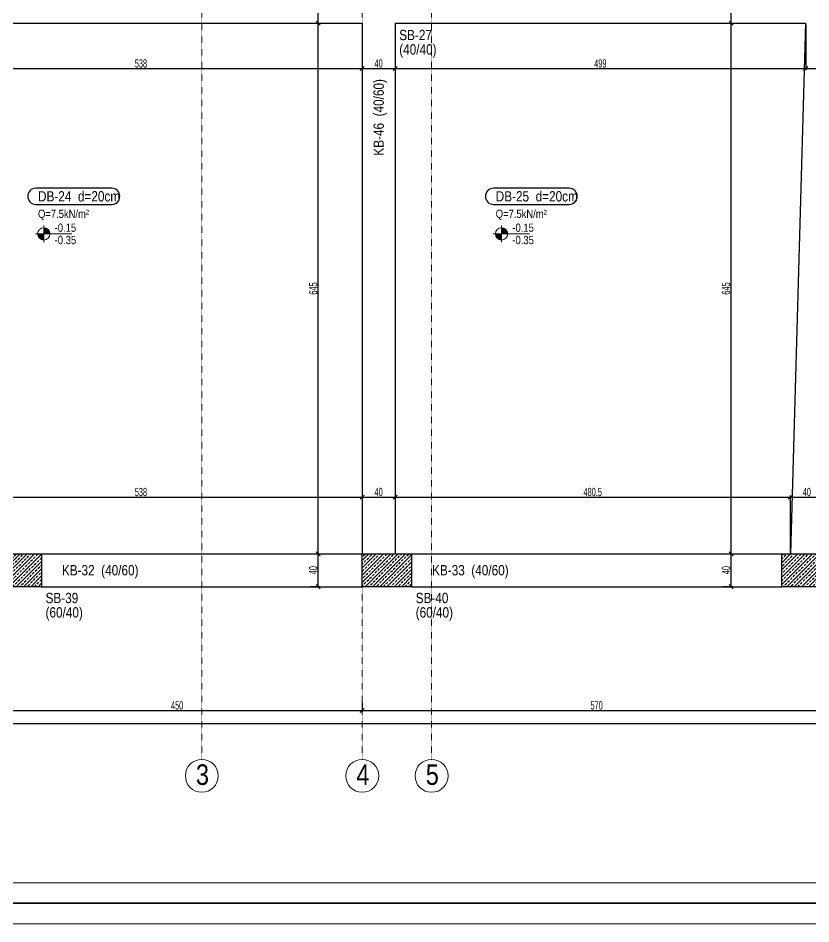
# Model space of a CAD drawing. Header units: millimetres. Extents: x -267 to 94375, y 6431 to 10838.
# Drawn here: x 58283 to 59247, y 6532 to 7633 of the extents above; entities that cross this region are included whole.
import ezdxf

# ---------------------------------------------------------------- set-up
doc = ezdxf.new("R2010")
doc.units = ezdxf.units.MM
doc.header["$LTSCALE"] = 0.0001
doc.linetypes.add('DASHED', pattern=[19.05, 12.7, -6.35])
for name, color, linetype, lineweight in [('AKS BALONU (BEYKENT)', 7, 'Continuous', 20), ('AKS CIZGISI (BEYKENT)', 252, 'DASHED', 20), ('AKS NO (BEYKENT)', 3, 'Continuous', 20), ('AKS OLCU (BEYKENT)', 200, 'Continuous', 20), ('DOSEME ISMI (BEYKENT)', 9, 'Continuous', 20), ('DOSEME PAFTA (BEYKENT)', 3, 'Continuous', 20), ('KIRIS (BEYKENT)', 2, 'Continuous', 30), ('KIRIS ISMI (BEYKENT)', 40, 'Continuous', 20), ('KOLON (BEYKENT)', 3, 'Continuous', 30), ('KOLON ISMI (BEYKENT)', 91, 'Continuous', 20), ('KOT CIZGI (BEYKENT)', 120, 'Continuous', 20), ('KOT YAZI (BEYKENT)', 7, 'Continuous', 20), ('OLCU (BEYKENT)', 14, 'Continuous', 20), ('SHEETSUMMARY-50', 152, 'Continuous', 20), ('SheetView', 40, 'Continuous', 20), ('SheetViewOut', 231, 'Continuous', 20), ('TARAMA (BEYKENT)', 252, 'Continuous', 25), ('YAZI (BEYKENT)', 140, 'Continuous', 20)]:
    doc.layers.add(name, color=color, linetype=linetype, lineweight=lineweight)
doc.styles.add('DSMOLC-50', font='bahnschrift light condensed', dxfattribs={"width": 0.75, "height": 10})
doc.styles.add('KOT (BEYKENT)', font='')
doc.styles.add('YAZI (BEYKENT)', font='')
doc.styles.get('KOT (BEYKENT)').set_extended_font_data('Bahnschrift Light Condensed')
doc.styles.get('YAZI (BEYKENT)').set_extended_font_data('Bahnschrift Light Condensed')
doc.dimstyles.new('DSMOLC-50', dxfattribs={"dimtxt": 10, "dimasz": 5, "dimexe": 2, "dimexo": 2, "dimgap": 1, "dimtad": 1, "dimdec": 1, "dimrnd": 0.5, "dimzin": 12, "dimdsep": 46, "dimtxsty": 'DSMOLC-50', "dimblk": 'OBLIQUE', "dimblk1": 'OBLIQUE', "dimblk2": 'OBLIQUE', "dimcen": 0, "dimclrt": 7, "dimadec": 0, "dimazin": 0, "dimtfac": 1, "dimtdec": 4, "dimtix": 1, "dimtmove": 2, "dimatfit": 3, "dimfxl": 1, "dimtzin": 0, "dimarcsym": 0})
pattern_1 = [(45, (56234.0714, 6088.7264), (-4.419417, 4.419417), []), (45, (56238.491, 6088.7264), (-4.419417, 4.419417), [3.125, -1.5625])]

# ---------------------------------------------------------------- blocks, each defined once
blk = doc.blocks.new('_Oblique')
at = {"color": 0, "linetype": 'ByBlock', "lineweight": -2}
blk.add_line((-0.5, -0.5), (0.5, 0.5), dxfattribs=at)
blk = doc.blocks.new('*D1029')
at = {"layer": 'AKS OLCU (BEYKENT)', "color": 0, "lineweight": -2, "transparency": 16777216}
for p, q in [((58251, 6801.3), (58251, 6789.3)), ((58701, 6801.3), (58701, 6789.3)), ((58251, 6791.3), (58701, 6791.3))]:
    blk.add_line(p, q, dxfattribs=at)
at = {"layer": 'DEFPOINTS', "color": 0, "lineweight": -3, "transparency": 16777216}
for p in [(58251, 6803.3), (58701, 6803.3), (58701, 6791.3)]:
    blk.add_point(p, dxfattribs=at)
at = {"layer": 'AKS OLCU (BEYKENT)', "color": 0, "lineweight": -2, "transparency": 16777216, "xscale": 5, "yscale": 5, "zscale": 5, "rotation": 180}
blk.add_blockref('_Oblique', (58251, 6791.3), dxfattribs=at)
at = {"layer": 'AKS OLCU (BEYKENT)', "color": 0, "lineweight": -2, "transparency": 16777216, "xscale": 5, "yscale": 5, "zscale": 5}
blk.add_blockref('_Oblique', (58701, 6791.3), dxfattribs=at)
at = {"layer": 'AKS OLCU (BEYKENT)', "color": 7, "transparency": 16777216, "insert": (58476, 6797.4), "char_height": 10, "attachment_point": 5, "style": 'DSMOLC-50'}
blk.add_mtext('450', dxfattribs=at)
blk = doc.blocks.new('*D1030')
at = {"layer": 'AKS OLCU (BEYKENT)', "color": 0, "lineweight": -2, "transparency": 16777216}
for p, q in [((58701, 6801.3), (58701, 6789.3)), ((59271, 6801.3), (59271, 6789.3)), ((58701, 6791.3), (59271, 6791.3))]:
    blk.add_line(p, q, dxfattribs=at)
at = {"layer": 'DEFPOINTS', "color": 0, "lineweight": -3, "transparency": 16777216}
for p in [(58701, 6803.3), (59271, 6803.3), (59271, 6791.3)]:
    blk.add_point(p, dxfattribs=at)
at = {"layer": 'AKS OLCU (BEYKENT)', "color": 0, "lineweight": -2, "transparency": 16777216, "xscale": 5, "yscale": 5, "zscale": 5, "rotation": 180}
blk.add_blockref('_Oblique', (58701, 6791.3), dxfattribs=at)
at = {"layer": 'AKS OLCU (BEYKENT)', "color": 0, "lineweight": -2, "transparency": 16777216, "xscale": 5, "yscale": 5, "zscale": 5}
blk.add_blockref('_Oblique', (59271, 6791.3), dxfattribs=at)
at = {"layer": 'AKS OLCU (BEYKENT)', "color": 7, "transparency": 16777216, "insert": (58986, 6797.4), "char_height": 10, "attachment_point": 5, "style": 'DSMOLC-50'}
blk.add_mtext('570', dxfattribs=at)
blk = doc.blocks.new('*D1002')
at = {"layer": 'AKS OLCU (BEYKENT)', "color": 0, "lineweight": -2, "transparency": 16777216}
for p, q in [((57886, 6801.3), (57886, 6773.3)), ((64256, 6801.3), (64256, 6773.3)), ((57886, 6775.3), (64256, 6775.3))]:
    blk.add_line(p, q, dxfattribs=at)
at = {"layer": 'DEFPOINTS', "color": 0, "lineweight": -3, "transparency": 16777216}
for p in [(57886, 6803.3), (64256, 6803.3), (64256, 6775.3)]:
    blk.add_point(p, dxfattribs=at)
at = {"layer": 'AKS OLCU (BEYKENT)', "color": 0, "lineweight": -2, "transparency": 16777216, "xscale": 5, "yscale": 5, "zscale": 5, "rotation": 180}
blk.add_blockref('_Oblique', (57886, 6775.3), dxfattribs=at)
at = {"layer": 'AKS OLCU (BEYKENT)', "color": 0, "lineweight": -2, "transparency": 16777216, "xscale": 5, "yscale": 5, "zscale": 5}
blk.add_blockref('_Oblique', (64256, 6775.3), dxfattribs=at)
at = {"layer": 'AKS OLCU (BEYKENT)', "color": 7, "transparency": 16777216, "insert": (61071, 6781.4), "char_height": 10, "attachment_point": 5, "style": 'DSMOLC-50'}
blk.add_mtext('6370', dxfattribs=at)
blk = doc.blocks.new('*D1008')
at = {"layer": 'AKS OLCU (BEYKENT)', "color": 0, "lineweight": -2, "transparency": 16777216}
for p, q in [((57749.8, 7624.9), (58649.8, 9124)), ((58651.6, 9123), (58648.1, 9125.1)), ((57751.5, 7623.9), (57748.1, 7625.9))]:
    blk.add_line(p, q, dxfattribs=at)
at = {"layer": 'DEFPOINTS', "color": 0, "lineweight": -3, "transparency": 16777216}
for p in [(58649.8, 9124), (58653.3, 9122), (57753.2, 7622.8)]:
    blk.add_point(p, dxfattribs=at)
at = {"layer": 'AKS OLCU (BEYKENT)', "color": 0, "lineweight": -2, "transparency": 16777216, "xscale": 5, "yscale": 5, "zscale": 5}
for p, rotation in [((58649.8, 9124), 59.02034631151752), ((57749.8, 7624.9), 239.0203463115175)]:
    blk.add_blockref('_Oblique', p, dxfattribs=dict(at, rotation=rotation))
at = {"layer": 'AKS OLCU (BEYKENT)', "color": 7, "transparency": 16777216, "insert": (58194.6, 8377.6), "char_height": 10, "attachment_point": 5, "rotation": 59.0203, "style": 'DSMOLC-50'}
blk.add_mtext('1748.5', dxfattribs=at)
blk = doc.blocks.new('*D1166')
at = {"layer": 'DEFPOINTS', "color": 0, "transparency": 16777216}
for p in [(58163.1, 7062.7), (58700.9, 7062.7), (58700.9, 7050.7)]:
    blk.add_point(p, dxfattribs=at)
at = {"layer": 'OLCU (BEYKENT)', "color": 0, "lineweight": -2, "transparency": 16777216}
for p, q in [((58163.1, 7060.7), (58163.1, 7048.7)), ((58700.9, 7060.7), (58700.9, 7048.7)), ((58163.1, 7050.7), (58700.9, 7050.7))]:
    blk.add_line(p, q, dxfattribs=at)
at = {"layer": 'OLCU (BEYKENT)', "color": 0, "lineweight": -2, "transparency": 16777216, "xscale": 5, "yscale": 5, "zscale": 5, "rotation": 180}
blk.add_blockref('_Oblique', (58163.1, 7050.7), dxfattribs=at)
at = {"layer": 'OLCU (BEYKENT)', "color": 0, "lineweight": -2, "transparency": 16777216, "xscale": 5, "yscale": 5, "zscale": 5}
blk.add_blockref('_Oblique', (58700.9, 7050.7), dxfattribs=at)
at = {"layer": 'OLCU (BEYKENT)', "color": 7, "transparency": 16777216, "insert": (58432, 7056.8), "char_height": 10, "attachment_point": 5, "style": 'DSMOLC-50'}
blk.add_mtext('538', dxfattribs=at)
blk = doc.blocks.new('*D1167')
at = {"layer": 'DEFPOINTS', "color": 0, "transparency": 16777216}
for p in [(58700.9, 7062.7), (58741, 7062.7), (58741, 7050.7)]:
    blk.add_point(p, dxfattribs=at)
at = {"layer": 'OLCU (BEYKENT)', "color": 0, "lineweight": -2, "transparency": 16777216}
for p, q in [((58700.9, 7060.7), (58700.9, 7048.7)), ((58741, 7060.7), (58741, 7048.7)), ((58700.9, 7050.7), (58741, 7050.7))]:
    blk.add_line(p, q, dxfattribs=at)
at = {"layer": 'OLCU (BEYKENT)', "color": 0, "lineweight": -2, "transparency": 16777216, "xscale": 5, "yscale": 5, "zscale": 5, "rotation": 180}
blk.add_blockref('_Oblique', (58700.9, 7050.7), dxfattribs=at)
at = {"layer": 'OLCU (BEYKENT)', "color": 0, "lineweight": -2, "transparency": 16777216, "xscale": 5, "yscale": 5, "zscale": 5}
blk.add_blockref('_Oblique', (58741, 7050.7), dxfattribs=at)
at = {"layer": 'OLCU (BEYKENT)', "color": 7, "transparency": 16777216, "insert": (58721, 7056.8), "char_height": 10, "attachment_point": 5, "style": 'DSMOLC-50'}
blk.add_mtext('40', dxfattribs=at)
blk = doc.blocks.new('*D1168')
at = {"layer": 'DEFPOINTS', "color": 0, "transparency": 16777216}
for p in [(58741, 7062.7), (59221.6, 7050.7), (59221.6, 6981.7)]:
    blk.add_point(p, dxfattribs=at)
at = {"layer": 'OLCU (BEYKENT)', "color": 0, "lineweight": -2, "transparency": 16777216}
for p, q in [((58741, 7060.7), (58741, 7048.7)), ((58741, 7050.7), (59221.6, 7050.7)), ((59221.6, 6983.7), (59221.6, 7052.7))]:
    blk.add_line(p, q, dxfattribs=at)
at = {"layer": 'OLCU (BEYKENT)', "color": 0, "lineweight": -2, "transparency": 16777216, "xscale": 5, "yscale": 5, "zscale": 5, "rotation": 180}
blk.add_blockref('_Oblique', (58741, 7050.7), dxfattribs=at)
at = {"layer": 'OLCU (BEYKENT)', "color": 0, "lineweight": -2, "transparency": 16777216, "xscale": 5, "yscale": 5, "zscale": 5}
blk.add_blockref('_Oblique', (59221.6, 7050.7), dxfattribs=at)
at = {"layer": 'OLCU (BEYKENT)', "color": 7, "transparency": 16777216, "insert": (58981.3, 7056.8), "char_height": 10, "attachment_point": 5, "style": 'DSMOLC-50'}
blk.add_mtext('480.5', dxfattribs=at)
blk = doc.blocks.new('*D1169')
at = {"layer": 'DEFPOINTS', "color": 0, "transparency": 16777216}
for p in [(59261.6, 7050.7), (59221.6, 6981.7), (59261.6, 6981.7)]:
    blk.add_point(p, dxfattribs=at)
at = {"layer": 'OLCU (BEYKENT)', "color": 0, "lineweight": -2, "transparency": 16777216}
for p, q in [((59221.6, 6983.7), (59221.6, 7052.7)), ((59221.6, 7050.7), (59261.6, 7050.7)), ((59261.6, 6983.7), (59261.6, 7052.7))]:
    blk.add_line(p, q, dxfattribs=at)
at = {"layer": 'OLCU (BEYKENT)', "color": 0, "lineweight": -2, "transparency": 16777216, "xscale": 5, "yscale": 5, "zscale": 5, "rotation": 180}
blk.add_blockref('_Oblique', (59221.6, 7050.7), dxfattribs=at)
at = {"layer": 'OLCU (BEYKENT)', "color": 0, "lineweight": -2, "transparency": 16777216, "xscale": 5, "yscale": 5, "zscale": 5}
blk.add_blockref('_Oblique', (59261.6, 7050.7), dxfattribs=at)
at = {"layer": 'OLCU (BEYKENT)', "color": 7, "transparency": 16777216, "insert": (59241.6, 7056.8), "char_height": 10, "attachment_point": 5, "style": 'DSMOLC-50'}
blk.add_mtext('40', dxfattribs=at)
blk = doc.blocks.new('*D1190')
at = {"layer": 'DEFPOINTS', "color": 0, "transparency": 16777216}
for p in [(58163.1, 7583.8), (58701, 7583.8), (58701, 7571.8)]:
    blk.add_point(p, dxfattribs=at)
at = {"layer": 'OLCU (BEYKENT)', "color": 0, "lineweight": -2, "transparency": 16777216}
for p, q in [((58163.1, 7581.8), (58163.1, 7569.8)), ((58701, 7581.8), (58701, 7569.8)), ((58163.1, 7571.8), (58701, 7571.8))]:
    blk.add_line(p, q, dxfattribs=at)
at = {"layer": 'OLCU (BEYKENT)', "color": 0, "lineweight": -2, "transparency": 16777216, "xscale": 5, "yscale": 5, "zscale": 5, "rotation": 180}
blk.add_blockref('_Oblique', (58163.1, 7571.8), dxfattribs=at)
at = {"layer": 'OLCU (BEYKENT)', "color": 0, "lineweight": -2, "transparency": 16777216, "xscale": 5, "yscale": 5, "zscale": 5}
blk.add_blockref('_Oblique', (58701, 7571.8), dxfattribs=at)
at = {"layer": 'OLCU (BEYKENT)', "color": 7, "transparency": 16777216, "insert": (58432, 7577.9), "char_height": 10, "attachment_point": 5, "style": 'DSMOLC-50'}
blk.add_mtext('538', dxfattribs=at)
blk = doc.blocks.new('*D1191')
at = {"layer": 'DEFPOINTS', "color": 0, "transparency": 16777216}
for p in [(58701, 7583.8), (58741, 7583.8), (58741, 7571.8)]:
    blk.add_point(p, dxfattribs=at)
at = {"layer": 'OLCU (BEYKENT)', "color": 0, "lineweight": -2, "transparency": 16777216}
for p, q in [((58701, 7581.8), (58701, 7569.8)), ((58741, 7581.8), (58741, 7569.8)), ((58701, 7571.8), (58741, 7571.8))]:
    blk.add_line(p, q, dxfattribs=at)
at = {"layer": 'OLCU (BEYKENT)', "color": 0, "lineweight": -2, "transparency": 16777216, "xscale": 5, "yscale": 5, "zscale": 5, "rotation": 180}
blk.add_blockref('_Oblique', (58701, 7571.8), dxfattribs=at)
at = {"layer": 'OLCU (BEYKENT)', "color": 0, "lineweight": -2, "transparency": 16777216, "xscale": 5, "yscale": 5, "zscale": 5}
blk.add_blockref('_Oblique', (58741, 7571.8), dxfattribs=at)
at = {"layer": 'OLCU (BEYKENT)', "color": 7, "transparency": 16777216, "insert": (58721, 7577.9), "char_height": 10, "attachment_point": 5, "style": 'DSMOLC-50'}
blk.add_mtext('40', dxfattribs=at)
blk = doc.blocks.new('*D1192')
at = {"layer": 'DEFPOINTS', "color": 0, "transparency": 16777216}
for p in [(59240.2, 7626.8), (58741, 7583.8), (59240.2, 7571.8)]:
    blk.add_point(p, dxfattribs=at)
at = {"layer": 'OLCU (BEYKENT)', "color": 0, "lineweight": -2, "transparency": 16777216}
for p, q in [((59240.2, 7624.8), (59240.2, 7569.8)), ((58741, 7581.8), (58741, 7569.8)), ((58741, 7571.8), (59240.2, 7571.8))]:
    blk.add_line(p, q, dxfattribs=at)
at = {"layer": 'OLCU (BEYKENT)', "color": 0, "lineweight": -2, "transparency": 16777216, "xscale": 5, "yscale": 5, "zscale": 5, "rotation": 180}
blk.add_blockref('_Oblique', (58741, 7571.8), dxfattribs=at)
at = {"layer": 'OLCU (BEYKENT)', "color": 0, "lineweight": -2, "transparency": 16777216, "xscale": 5, "yscale": 5, "zscale": 5}
blk.add_blockref('_Oblique', (59240.2, 7571.8), dxfattribs=at)
at = {"layer": 'OLCU (BEYKENT)', "color": 7, "transparency": 16777216, "insert": (58990.6, 7577.9), "char_height": 10, "attachment_point": 5, "style": 'DSMOLC-50'}
blk.add_mtext('499', dxfattribs=at)
blk = doc.blocks.new('*D1193')
at = {"layer": 'DEFPOINTS', "color": 0, "transparency": 16777216}
for p in [(59240.2, 7626.8), (59280.2, 7626.8), (59280.2, 7571.8)]:
    blk.add_point(p, dxfattribs=at)
at = {"layer": 'OLCU (BEYKENT)', "color": 0, "lineweight": -2, "transparency": 16777216}
for p, q in [((59240.2, 7624.8), (59240.2, 7569.8)), ((59280.2, 7624.8), (59280.2, 7569.8)), ((59240.2, 7571.8), (59280.2, 7571.8))]:
    blk.add_line(p, q, dxfattribs=at)
at = {"layer": 'OLCU (BEYKENT)', "color": 0, "lineweight": -2, "transparency": 16777216, "xscale": 5, "yscale": 5, "zscale": 5, "rotation": 180}
blk.add_blockref('_Oblique', (59240.2, 7571.8), dxfattribs=at)
at = {"layer": 'OLCU (BEYKENT)', "color": 0, "lineweight": -2, "transparency": 16777216, "xscale": 5, "yscale": 5, "zscale": 5}
blk.add_blockref('_Oblique', (59280.2, 7571.8), dxfattribs=at)
at = {"layer": 'OLCU (BEYKENT)', "color": 7, "transparency": 16777216, "insert": (59260.2, 7577.9), "char_height": 10, "attachment_point": 5, "style": 'DSMOLC-50'}
blk.add_mtext('40', dxfattribs=at)
blk = doc.blocks.new('*D1276')
at = {"layer": 'DEFPOINTS', "color": 0, "transparency": 16777216}
for p in [(58635.6, 6981.8), (58647.6, 6981.8), (58635.6, 6941.8)]:
    blk.add_point(p, dxfattribs=at)
at = {"layer": 'OLCU (BEYKENT)', "color": 0, "lineweight": -2, "transparency": 16777216}
for p, q in [((58637.6, 6981.8), (58649.6, 6981.8)), ((58647.6, 6941.8), (58647.6, 6981.8)), ((58637.6, 6941.8), (58649.6, 6941.8))]:
    blk.add_line(p, q, dxfattribs=at)
at = {"layer": 'OLCU (BEYKENT)', "color": 0, "lineweight": -2, "transparency": 16777216, "xscale": 5, "yscale": 5, "zscale": 5}
for p, rotation in [((58647.6, 6981.8), 90), ((58647.6, 6941.8), 270)]:
    blk.add_blockref('_Oblique', p, dxfattribs=dict(at, rotation=rotation))
at = {"layer": 'OLCU (BEYKENT)', "color": 7, "transparency": 16777216, "insert": (58641.5, 6961.8), "char_height": 10, "attachment_point": 5, "rotation": 90, "style": 'DSMOLC-50'}
blk.add_mtext('40', dxfattribs=at)
blk = doc.blocks.new('*D1277')
at = {"layer": 'DEFPOINTS', "color": 0, "transparency": 16777216}
for p in [(58635.6, 7626.8), (58647.6, 7626.8), (58635.6, 6981.8)]:
    blk.add_point(p, dxfattribs=at)
at = {"layer": 'OLCU (BEYKENT)', "color": 0, "lineweight": -2, "transparency": 16777216}
for p, q in [((58637.6, 7626.8), (58649.6, 7626.8)), ((58647.6, 6981.8), (58647.6, 7626.8)), ((58637.6, 6981.8), (58649.6, 6981.8))]:
    blk.add_line(p, q, dxfattribs=at)
at = {"layer": 'OLCU (BEYKENT)', "color": 0, "lineweight": -2, "transparency": 16777216, "xscale": 5, "yscale": 5, "zscale": 5}
for p, rotation in [((58647.6, 7626.8), 90), ((58647.6, 6981.8), 270)]:
    blk.add_blockref('_Oblique', p, dxfattribs=dict(at, rotation=rotation))
at = {"layer": 'OLCU (BEYKENT)', "color": 7, "transparency": 16777216, "insert": (58641.5, 7304.3), "char_height": 10, "attachment_point": 5, "rotation": 90, "style": 'DSMOLC-50'}
blk.add_mtext('645', dxfattribs=at)
blk = doc.blocks.new('*D1278')
at = {"layer": 'DEFPOINTS', "color": 0, "transparency": 16777216}
for p in [(58635.6, 7686.8), (58647.6, 7686.8), (58635.6, 7626.8)]:
    blk.add_point(p, dxfattribs=at)
at = {"layer": 'OLCU (BEYKENT)', "color": 0, "lineweight": -2, "transparency": 16777216}
for p, q in [((58637.6, 7686.8), (58649.6, 7686.8)), ((58647.6, 7626.8), (58647.6, 7686.8)), ((58637.6, 7626.8), (58649.6, 7626.8))]:
    blk.add_line(p, q, dxfattribs=at)
at = {"layer": 'OLCU (BEYKENT)', "color": 0, "lineweight": -2, "transparency": 16777216, "xscale": 5, "yscale": 5, "zscale": 5}
for p, rotation in [((58647.6, 7686.8), 90), ((58647.6, 7626.8), 270)]:
    blk.add_blockref('_Oblique', p, dxfattribs=dict(at, rotation=rotation))
at = {"layer": 'OLCU (BEYKENT)', "color": 7, "transparency": 16777216, "insert": (58641.5, 7656.8), "char_height": 10, "attachment_point": 5, "rotation": 90, "style": 'DSMOLC-50'}
blk.add_mtext('60', dxfattribs=at)
blk = doc.blocks.new('*D1285')
at = {"layer": 'DEFPOINTS', "color": 0, "transparency": 16777216}
for p in [(59137.5, 6981.8), (59149.5, 6981.8), (59137.5, 6941.8)]:
    blk.add_point(p, dxfattribs=at)
at = {"layer": 'OLCU (BEYKENT)', "color": 0, "lineweight": -2, "transparency": 16777216}
for p, q in [((59139.5, 6981.8), (59151.5, 6981.8)), ((59149.5, 6941.8), (59149.5, 6981.8)), ((59139.5, 6941.8), (59151.5, 6941.8))]:
    blk.add_line(p, q, dxfattribs=at)
at = {"layer": 'OLCU (BEYKENT)', "color": 0, "lineweight": -2, "transparency": 16777216, "xscale": 5, "yscale": 5, "zscale": 5}
for p, rotation in [((59149.5, 6981.8), 90), ((59149.5, 6941.8), 270)]:
    blk.add_blockref('_Oblique', p, dxfattribs=dict(at, rotation=rotation))
at = {"layer": 'OLCU (BEYKENT)', "color": 7, "transparency": 16777216, "insert": (59143.4, 6961.8), "char_height": 10, "attachment_point": 5, "rotation": 90, "style": 'DSMOLC-50'}
blk.add_mtext('40', dxfattribs=at)
blk = doc.blocks.new('*D1286')
at = {"layer": 'DEFPOINTS', "color": 0, "transparency": 16777216}
for p in [(59137.5, 7626.8), (59149.5, 7626.8), (59137.5, 6981.8)]:
    blk.add_point(p, dxfattribs=at)
at = {"layer": 'OLCU (BEYKENT)', "color": 0, "lineweight": -2, "transparency": 16777216}
for p, q in [((59139.5, 7626.8), (59151.5, 7626.8)), ((59149.5, 6981.8), (59149.5, 7626.8)), ((59139.5, 6981.8), (59151.5, 6981.8))]:
    blk.add_line(p, q, dxfattribs=at)
at = {"layer": 'OLCU (BEYKENT)', "color": 0, "lineweight": -2, "transparency": 16777216, "xscale": 5, "yscale": 5, "zscale": 5}
for p, rotation in [((59149.5, 7626.8), 90), ((59149.5, 6981.8), 270)]:
    blk.add_blockref('_Oblique', p, dxfattribs=dict(at, rotation=rotation))
at = {"layer": 'OLCU (BEYKENT)', "color": 7, "transparency": 16777216, "insert": (59143.4, 7304.3), "char_height": 10, "attachment_point": 5, "rotation": 90, "style": 'DSMOLC-50'}
blk.add_mtext('645', dxfattribs=at)
blk = doc.blocks.new('*D1287')
at = {"layer": 'DEFPOINTS', "color": 0, "transparency": 16777216}
for p in [(59137.5, 7686.8), (59149.5, 7686.8), (59137.5, 7626.8)]:
    blk.add_point(p, dxfattribs=at)
at = {"layer": 'OLCU (BEYKENT)', "color": 0, "lineweight": -2, "transparency": 16777216}
for p, q in [((59139.5, 7686.8), (59151.5, 7686.8)), ((59149.5, 7626.8), (59149.5, 7686.8)), ((59139.5, 7626.8), (59151.5, 7626.8))]:
    blk.add_line(p, q, dxfattribs=at)
at = {"layer": 'OLCU (BEYKENT)', "color": 0, "lineweight": -2, "transparency": 16777216, "xscale": 5, "yscale": 5, "zscale": 5}
for p, rotation in [((59149.5, 7686.8), 90), ((59149.5, 7626.8), 270)]:
    blk.add_blockref('_Oblique', p, dxfattribs=dict(at, rotation=rotation))
at = {"layer": 'OLCU (BEYKENT)', "color": 7, "transparency": 16777216, "insert": (59143.4, 7656.8), "char_height": 10, "attachment_point": 5, "rotation": 90, "style": 'DSMOLC-50'}
blk.add_mtext('60', dxfattribs=at)

msp = doc.modelspace()

# ---------------------------------------------------------------- hatches: boundary and pattern name
at = {"layer": 'KOT CIZGI (BEYKENT)'}
h = msp.add_hatch(color=256, dxfattribs=at)
h.dxf.hatch_style = 1
h.paths.add_polyline_path([(58313.95, 7378.23), (58313.95, 7370.73), (58321.45, 7370.73, 0.4142136)])
h = msp.add_hatch(color=256, dxfattribs=at)
h.dxf.hatch_style = 1
h.paths.add_polyline_path([(58870.42, 7378.23), (58870.42, 7370.73), (58877.92, 7370.73, 0.4142136)])
h = msp.add_hatch(color=256, dxfattribs=at)
h.dxf.hatch_style = 1
h.paths.add_polyline_path([(58313.95, 7370.73), (58306.45, 7370.73, 0.4142136), (58313.95, 7363.23)])
h = msp.add_hatch(color=256, dxfattribs=at)
h.dxf.hatch_style = 1
h.paths.add_polyline_path([(58870.42, 7370.73), (58862.92, 7370.73, 0.4142136), (58870.42, 7363.23)])
at = {"layer": 'TARAMA (BEYKENT)'}
h = msp.add_hatch(dxfattribs=at)
h.set_pattern_fill('ANSI33', color=256, style=0, pattern_type=0)
h.set_pattern_definition(pattern_1)
h.paths.add_polyline_path([(58251.04, 6981.77), (58311.04, 6981.77), (58311.04, 6941.77), (58251.04, 6941.77)], flags=0)
h = msp.add_hatch(dxfattribs=at)
h.set_pattern_fill('ANSI33', color=256, style=0, pattern_type=0)
h.set_pattern_definition(pattern_1)
h.paths.add_polyline_path([(58701.04, 6981.77), (58761.04, 6981.77), (58761.04, 6941.77), (58701.04, 6941.77)], flags=0)
h = msp.add_hatch(dxfattribs=at)
h.set_pattern_fill('ANSI33', color=256, style=0, pattern_type=0)
h.set_pattern_definition(pattern_1)
h.paths.add_polyline_path([(59211.06, 6981.77), (59271.06, 6981.77), (59271.06, 6941.77), (59211.06, 6941.77)], flags=0)

# ---------------------------------------------------------------- linework, layer by layer
at = {"layer": 'AKS BALONU (BEYKENT)'}
for centre in [(58506, 6711.77, 0), (58701.04, 6711.77), (58785.43, 6711.77, 0)]:
    msp.add_circle(centre, 20, dxfattribs=at)
at = {"layer": 'AKS CIZGISI (BEYKENT)'}
for p, q in [((58701.04, 6731.77), (58701.04, 8660.8)), ((58506, 6731.77, 0), (58506, 7748.07, 0)), ((58785.43, 6731.77, 0), (58785.43, 7748.07, 0)), ((57686.04, 6941.77), (64471.03, 6941.77))]:
    msp.add_line(p, q, dxfattribs=at)
at = {"layer": 'DOSEME PAFTA (BEYKENT)', "lineweight": -3}
for points in [[(58304.23, 7406.45), (58396.46, 7406.45, 1), (58396.46, 7426.23), (58304.23, 7426.23, 1)], [(58860.7, 7406.45), (58952.5, 7406.45, 1), (58952.5, 7426.23), (58860.7, 7426.23, 1)]]:
    msp.add_lwpolyline(points, format="xyb", close=True, dxfattribs=at)
at = {"layer": 'KIRIS (BEYKENT)'}
for p, q in [((58163.07, 7626.77), (58701.04, 7626.77)), ((58701.04, 7626.77), (58700.94, 6981.67)), ((58741.04, 7626.77), (59240.16, 7626.77)), ((58741.04, 7626.77), (58741.04, 6981.67)), ((59240.16, 7626.77), (59221.6, 6981.67)), ((58310.94, 6981.77), (58700.94, 6981.77)), ((58760.94, 6981.77), (59211.06, 6981.77)), ((58310.94, 6941.77), (58700.94, 6941.77)), ((58760.94, 6941.77), (59211.06, 6941.77))]:
    msp.add_line(p, q, dxfattribs=at)
at = {"layer": 'KOLON (BEYKENT)'}
for points in [[(58251.04, 6981.77), (58311.04, 6981.77), (58311.04, 6941.77), (58251.04, 6941.77)], [(58701.04, 6981.77), (58761.04, 6981.77), (58761.04, 6941.77), (58701.04, 6941.77)], [(59211.06, 6981.77), (59271.06, 6981.77), (59271.06, 6941.77), (59211.06, 6941.77)]]:
    msp.add_lwpolyline(points, close=True, dxfattribs=at)
at = {"layer": 'KOT CIZGI (BEYKENT)'}
for p, q in [((58313.95, 7380.73), (58313.95, 7360.73)), ((58870.42, 7380.73), (58870.42, 7360.73)), ((58303.95, 7370.73), (58347.97, 7370.73)), ((58860.42, 7370.73), (58904.45, 7370.73))]:
    msp.add_line(p, q, dxfattribs=at)
for centre in [(58313.95, 7370.73), (58870.42, 7370.73)]:
    msp.add_circle(centre, 7.5, dxfattribs=at)
at = {"layer": 'SHEETSUMMARY-50', "const_width": 2, "flags": 128}
msp.add_lwpolyline([(57239.42, 6556.81), (72579.28, 6556.81), (72579.28, 10706.81), (57239.42, 10706.81)], close=True, dxfattribs=at)
at = {"layer": 'SheetView'}
msp.add_lwpolyline([(57264.42, 6581.81), (71954.28, 6581.81), (71954.28, 10681.81), (57264.42, 10681.81)], close=True, dxfattribs=at)
at = {"layer": 'SheetViewOut'}
msp.add_lwpolyline([(57214.42, 6531.81), (72604.28, 6531.81), (72604.28, 10731.81), (57214.42, 10731.81)], close=True, dxfattribs=at)

# ---------------------------------------------------------------- texts
at = {"layer": 'AKS NO (BEYKENT)', "style": 'YAZI (BEYKENT)'}
for s, p in [('3', (58498.87, 6700.77, 0)), ('4', (58693.91, 6700.77)), ('5', (58778.31, 6700.77, 0))]:
    msp.add_text(s, height=25, dxfattribs=at).set_placement(p)
at = {"layer": 'DOSEME ISMI (BEYKENT)', "style": 'YAZI (BEYKENT)'}
for s, p in [('DB-24  d=20cm', (58306.87, 7410.11)), ('DB-25  d=20cm', (58863.34, 7410.11))]:
    msp.add_text(s, height=12.5, dxfattribs=at).set_placement(p)
at = {"layer": 'KIRIS ISMI (BEYKENT)', "style": 'YAZI (BEYKENT)'}
msp.add_text('KB-46  (40/60)', height=12.5, rotation=90, dxfattribs=at).set_placement((58727.29, 7465.79))
for s, p in [('KB-32  (40/60)', (58335.94, 6955.52)), ('KB-33  (40/60)', (58785.94, 6955.52))]:
    msp.add_text(s, height=12.5, dxfattribs=at).set_placement(p)
at = {"layer": 'KOLON ISMI (BEYKENT)', "style": 'YAZI (BEYKENT)'}
for s, p in [('SB-27', (58746.04, 7606.24)), ('(40/40)', (58746.04, 7588.74)), ('SB-39', (58316.04, 6921.77)), ('SB-40', (58766.04, 6921.77)), ('(60/40)', (58316.04, 6904.27)), ('(60/40)', (58766.04, 6904.27))]:
    msp.add_text(s, height=12.5, dxfattribs=at).set_placement(p)
at = {"layer": 'KOT YAZI (BEYKENT)', "style": 'KOT (BEYKENT)'}
for s, p in [(' -0.15', (58323.95, 7373.23)), (' -0.15', (58880.42, 7373.23)), (' -0.35', (58323.95, 7358.23)), (' -0.35', (58880.42, 7358.23))]:
    msp.add_text(s, height=10, dxfattribs=at).set_placement(p)
at = {"layer": 'YAZI (BEYKENT)', "style": 'YAZI (BEYKENT)'}
for p in [(58306.87, 7390.11), (58863.34, 7390.11)]:
    msp.add_text('Q=7.5kN/m²', height=10, dxfattribs=at).set_placement(p)

# ---------------------------------------------------------------- dimensions: what is measured, and where the dimension line sits
at = {"layer": 'AKS OLCU (BEYKENT)'}
dim = msp.add_linear_dim(base=(58649.84, 9124.03), p1=(57753.22, 7622.84), p2=(58653.27, 9121.97), angle=59.02035, dimstyle='DSMOLC-50', dxfattribs=at)
dim.commit()
dim.dimension.update_dxf_attribs({"geometry": '*D1008', "text_midpoint": (58194.58, 8377.61)})
for base, p1, p2, picture, middle in [((64256.03, 6775.26), (57886.04, 6803.26), (64256.03, 6803.26), '*D1002', (61071.03, 6781.36)), ((58701.04, 6791.26), (58251.04, 6803.26), (58701.04, 6803.26), '*D1029', (58476.04, 6797.36)), ((59271.04, 6791.26), (58701.04, 6803.26), (59271.04, 6803.26), '*D1030', (58986.04, 6797.36))]:
    dim = msp.add_linear_dim(base=base, p1=p1, p2=p2, dimstyle='DSMOLC-50', dxfattribs=at)
    dim.commit()
    dim.dimension.update_dxf_attribs({"geometry": picture, "text_midpoint": middle})
at = {"layer": 'OLCU (BEYKENT)'}
for base, p1, p2, angle, picture, middle in [((58647.59, 7686.77), (58635.59, 7626.77), (58635.59, 7686.77), 90, '*D1278', (58641.48, 7656.77)), ((59149.5, 7686.77), (59137.5, 7626.77), (59137.5, 7686.77), 90, '*D1287', (59143.4, 7656.77)), ((58647.59, 7626.77), (58635.59, 6981.77), (58635.59, 7626.77), 90, '*D1277', (58641.53, 7304.27)), ((59240.16, 7571.84), (58741.04, 7583.84), (59240.16, 7626.77), 0, '*D1192', (58990.6, 7577.89)), ((59149.5, 7626.77), (59137.5, 6981.77), (59137.5, 7626.77), 90, '*D1286', (59143.45, 7304.27)), ((59280.18, 7571.84), (59240.16, 7626.77), (59280.18, 7626.77), 0, '*D1193', (59260.17, 7577.94)), ((58701.03, 7571.84), (58163.07, 7583.84), (58701.03, 7583.84), 0, '*D1190', (58432.05, 7577.94)), ((58741.04, 7571.84), (58701.03, 7583.84), (58741.04, 7583.84), 0, '*D1191', (58721.03, 7577.94)), ((58700.95, 7050.74), (58163.07, 7062.74), (58700.95, 7062.74), 0, '*D1166', (58432.01, 7056.85)), ((58741.04, 7050.74), (58700.95, 7062.74), (58741.04, 7062.74), 0, '*D1167', (58720.99, 7056.85)), ((59221.6, 7050.74), (58741.04, 7062.74), (59221.6, 6981.67), 0, '*D1168', (58981.32, 7056.85)), ((59261.62, 7050.74), (59221.6, 6981.67), (59261.62, 6981.67), 0, '*D1169', (59241.61, 7056.85)), ((58647.59, 6981.77), (58635.59, 6941.77), (58635.59, 6981.77), 90, '*D1276', (58641.48, 6961.77)), ((59149.5, 6981.77), (59137.5, 6941.77), (59137.5, 6981.77), 90, '*D1285', (59143.4, 6961.77))]:
    dim = msp.add_linear_dim(base=base, p1=p1, p2=p2, angle=angle, dimstyle='DSMOLC-50', dxfattribs=at)
    dim.commit()
    dim.dimension.update_dxf_attribs({"geometry": picture, "text_midpoint": middle})

doc.saveas('drawing.dxf')
